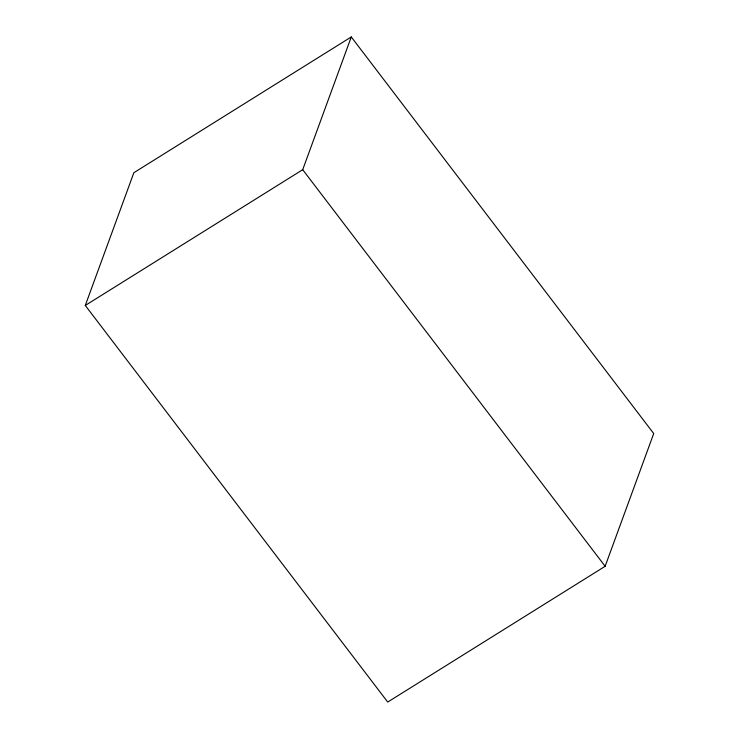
<?xml version="1.0" encoding="UTF-8"?>
<svg xmlns="http://www.w3.org/2000/svg" width="739" height="739" viewBox="0 0 739 739"><rect width="100%" height="100%" fill="white"/><g stroke="black" fill="none" stroke-linecap="round" stroke-linejoin="round"><path stroke-width="1.11" d="M85.281 305.456L133.861 172.714L351.274 36.95L653.719 433.544L605.139 566.286L387.726 702.05L85.281 305.456L302.704 169.693L351.274 36.95M302.704 169.693L605.139 566.286"/></g></svg>
